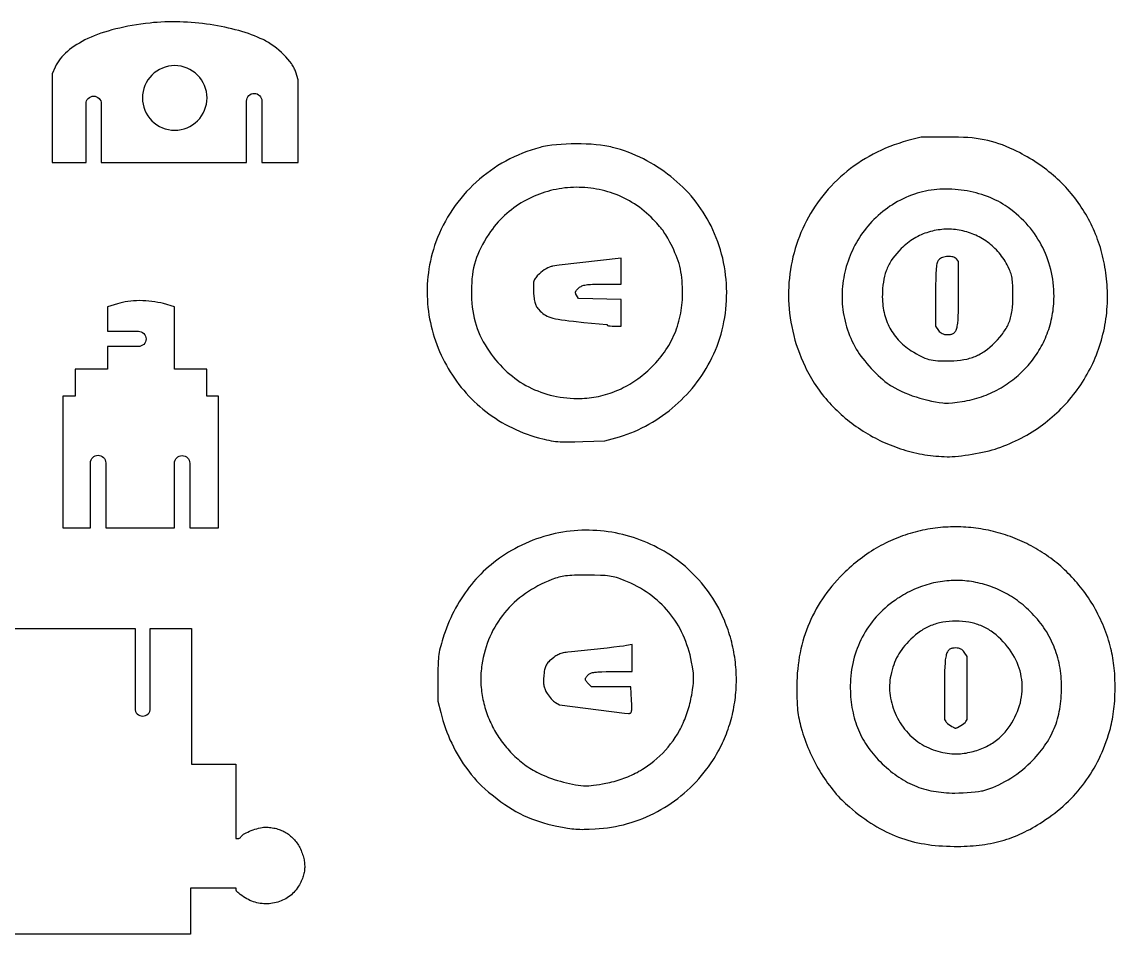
# Model space of a CAD drawing. Extents: x 15 to 568, y 413 to 1194.
# Drawn here: x 336.6 to 551.4, y 725.8 to 905 of the extents above; entities that cross this region are included whole.
import ezdxf

# ---------------------------------------------------------------- set-up
doc = ezdxf.new("R2010")
doc.units = 0
doc.header["$MEASUREMENT"] = 0
doc.layers.add('LAYER_1', color=18, linetype='CONTINUOUS')

msp = doc.modelspace()

# ---------------------------------------------------------------- linework, layer by layer
at = {"layer": 'LAYER_1'}
for points in [[(342.49, 877.37), (349.17, 877.37), (349.17, 888.93, -0.414214), (350.67, 890.43, -0.414214), (352.17, 888.93), (352.17, 877.37), (380.72, 877.37), (380.72, 889.47, -0.414214), (382.22, 890.97, -0.414214), (383.72, 889.47), (383.72, 877.37), (390.84, 877.37), (390.84, 893.61), (390.38, 895.15), (390.32, 895.35), (390.24, 895.54), (390.15, 895.75), (390.05, 895.95), (389.93, 896.17), (389.81, 896.38), (389.67, 896.6), (389.52, 896.82), (389.19, 897.26), (388.83, 897.7), (388.43, 898.15), (388, 898.59), (387.55, 899.03), (387.07, 899.45), (386.58, 899.86), (386.06, 900.25), (385.54, 900.61), (385.01, 900.95), (384.48, 901.26), (384.22, 901.41), (383.95, 901.54), (383.41, 901.79), (382.86, 902.03), (382.29, 902.27), (381.7, 902.49), (381.09, 902.71), (380.46, 902.92), (379.82, 903.12), (379.17, 903.31), (378.51, 903.49), (377.83, 903.66), (377.14, 903.82), (376.44, 903.98), (375.73, 904.12), (375.01, 904.25), (374.29, 904.37), (373.56, 904.49), (372.82, 904.59), (372.08, 904.68), (371.34, 904.76), (370.59, 904.83), (369.84, 904.89), (369.09, 904.94), (368.34, 904.98), (367.59, 905.01), (366.84, 905.02), (366.1, 905.03), (365.36, 905.02), (364.63, 905), (363.9, 904.97), (363.18, 904.92), (362.46, 904.87), (361.75, 904.8), (360.85, 904.69), (359.96, 904.58), (359.09, 904.45), (358.23, 904.31), (357.4, 904.16), (356.59, 903.99), (355.79, 903.82), (355.01, 903.63), (354.26, 903.43), (353.52, 903.23), (352.81, 903.01), (352.11, 902.78), (351.44, 902.53), (350.79, 902.28), (350.16, 902.02), (349.55, 901.75), (348.97, 901.47), (348.4, 901.18), (347.87, 900.87), (347.35, 900.56), (346.86, 900.24), (346.39, 899.91), (345.95, 899.57), (345.53, 899.23), (345.14, 898.87), (344.77, 898.5), (344.42, 898.13), (344.11, 897.75), (343.82, 897.35), (343.55, 896.96), (343.32, 896.55), (343.11, 896.13), (342.49, 894.82)], [(366.6, 896.43, 0.414214), (360.25, 890.08, 0.414214), (366.6, 883.73, 0.414214), (372.95, 890.08, 0.414214)], [(353.42, 836.75), (347.04, 836.75), (347.04, 831.5), (344.6, 831.5), (344.6, 805.6), (350.04, 805.6), (350.04, 818.37, -0.414214), (351.54, 819.87, -0.414214), (353.04, 818.37), (353.04, 805.6), (366.55, 805.6), (366.55, 818.29, -0.414214), (368.06, 819.8, -0.414214), (369.56, 818.29), (369.56, 805.6), (375.19, 805.6), (375.19, 831.5), (372.93, 831.5), (372.93, 836.75), (366.55, 836.75), (366.55, 849.04), (364.37, 849.65), (363.84, 849.79), (363.28, 849.91), (362.71, 850.01), (362.12, 850.09), (361.53, 850.15), (360.93, 850.2), (360.33, 850.23), (359.72, 850.24), (359.12, 850.23), (358.53, 850.2), (357.95, 850.15), (357.39, 850.09), (356.84, 850), (356.31, 849.9), (355.81, 849.78), (355.34, 849.64), (353.42, 849.02), (353.42, 844.22), (359.46, 844.22, -0.414214), (360.97, 842.72, -0.414214), (359.46, 841.22), (353.42, 841.22)]]:
    msp.add_lwpolyline(points, format="xyb", close=True, dxfattribs=at)
for points in [[(446.82, 822.54), (451.14, 822.68), (453.25, 823.26), (454, 823.48), (454.76, 823.72), (455.5, 823.98), (456.24, 824.26), (456.97, 824.56), (457.69, 824.88), (458.4, 825.22), (459.1, 825.58), (459.79, 825.96), (460.48, 826.35), (461.15, 826.77), (461.81, 827.2), (462.46, 827.65), (463.1, 828.11), (463.73, 828.59), (464.34, 829.09), (464.95, 829.61), (465.53, 830.14), (466.11, 830.68), (466.67, 831.25), (467.22, 831.82), (467.75, 832.41), (468.27, 833.01), (468.77, 833.63), (469.26, 834.26), (469.72, 834.91), (470.18, 835.56), (470.61, 836.23), (471.03, 836.91), (471.43, 837.61), (471.81, 838.31), (472.17, 839.02), (472.53, 839.78), (472.86, 840.54), (473.17, 841.31), (473.45, 842.1), (473.72, 842.89), (473.96, 843.68), (474.17, 844.49), (474.36, 845.29), (474.53, 846.11), (474.68, 846.93), (474.8, 847.75), (474.9, 848.58), (474.97, 849.41), (475.02, 850.24), (475.05, 851.08), (475.06, 851.92), (475.04, 852.75), (475, 853.59), (474.94, 854.42), (474.85, 855.26), (474.74, 856.09), (474.6, 856.92), (474.45, 857.74), (474.27, 858.57), (474.06, 859.38), (473.84, 860.2), (473.58, 861), (473.31, 861.8), (473.01, 862.6), (472.69, 863.38), (472.35, 864.16), (471.99, 864.93), (471.63, 865.63), (471.25, 866.32), (470.85, 866.99), (470.43, 867.66), (470, 868.31), (469.54, 868.95), (469.07, 869.58), (468.58, 870.2), (468.07, 870.81), (467.55, 871.4), (467.01, 871.97), (466.45, 872.54), (465.88, 873.09), (465.29, 873.62), (464.69, 874.14), (464.08, 874.65), (463.45, 875.13), (462.8, 875.61), (462.15, 876.06), (461.48, 876.5), (460.8, 876.93), (460.11, 877.33), (459.4, 877.72), (458.69, 878.09), (457.97, 878.44), (457.23, 878.78), (456.49, 879.09), (455.73, 879.39), (454.97, 879.66), (454.2, 879.92), (453.42, 880.15), (452.64, 880.37), (452.29, 880.45), (451.92, 880.53), (451.53, 880.6), (451.13, 880.67), (450.28, 880.79), (449.38, 880.89), (448.44, 880.97), (447.48, 881.02), (446.49, 881.05), (445.49, 881.06), (444.49, 881.05), (443.51, 881.02), (442.54, 880.96), (441.61, 880.88), (440.71, 880.78), (439.87, 880.66), (439.47, 880.59), (439.09, 880.52), (438.72, 880.44), (438.38, 880.35), (437.5, 880.1), (436.63, 879.83), (435.77, 879.53), (434.93, 879.21), (434.09, 878.86), (433.27, 878.49), (432.46, 878.1), (431.67, 877.68), (430.89, 877.24), (430.12, 876.77), (429.37, 876.29), (428.63, 875.78), (427.91, 875.25), (427.21, 874.7), (426.52, 874.13), (425.86, 873.55), (425.2, 872.94), (424.57, 872.31), (423.96, 871.67), (423.36, 871), (422.79, 870.32), (422.24, 869.62), (421.7, 868.91), (421.19, 868.18), (420.7, 867.43), (420.23, 866.67), (419.79, 865.89), (419.37, 865.1), (418.97, 864.3), (418.6, 863.48), (418.25, 862.65), (417.93, 861.81), (417.66, 861.05), (417.42, 860.3), (417.21, 859.54), (417.01, 858.78), (416.83, 858.02), (416.68, 857.26), (416.55, 856.5), (416.44, 855.74), (416.35, 854.98), (416.28, 854.21), (416.23, 853.45), (416.2, 852.69), (416.2, 851.93), (416.21, 851.17), (416.24, 850.41), (416.29, 849.66), (416.36, 848.91), (416.45, 848.16), (416.56, 847.41), (416.69, 846.67), (416.84, 845.94), (417, 845.2), (417.18, 844.48), (417.39, 843.75), (417.6, 843.04), (417.84, 842.33), (418.1, 841.62), (418.37, 840.92), (418.66, 840.23), (418.96, 839.55), (419.29, 838.87), (419.63, 838.21), (419.98, 837.55), (420.35, 836.9), (420.74, 836.26), (421.15, 835.62), (421.56, 835), (422, 834.39), (422.45, 833.79), (422.91, 833.2), (423.39, 832.62), (423.89, 832.06), (424.4, 831.5), (424.92, 830.96), (425.46, 830.43), (426.01, 829.92), (426.58, 829.41), (427.16, 828.93), (427.75, 828.45), (428.35, 827.99), (428.97, 827.55), (429.6, 827.12), (430.25, 826.71), (430.9, 826.31), (431.57, 825.93), (432.25, 825.56), (432.94, 825.22), (433.65, 824.89), (434.36, 824.57), (435.09, 824.28), (435.83, 824.01), (436.57, 823.75), (437.33, 823.51), (438.1, 823.3), (439.19, 823.02), (439.68, 822.9), (440.13, 822.8), (440.57, 822.72), (441, 822.65), (441.43, 822.59), (441.87, 822.54), (442.33, 822.51), (442.81, 822.49), (443.33, 822.48), (443.9, 822.47), (445.21, 822.49)], [(518.36, 819.58), (518.85, 819.58), (519.38, 819.6), (519.96, 819.64), (520.58, 819.69), (521.23, 819.77), (521.9, 819.85), (522.58, 819.95), (523.27, 820.06), (523.97, 820.18), (524.65, 820.31), (525.33, 820.45), (525.99, 820.6), (526.63, 820.76), (527.23, 820.91), (527.79, 821.08), (528.3, 821.24), (528.91, 821.46), (529.5, 821.68), (530.09, 821.91), (530.68, 822.16), (531.25, 822.41), (531.82, 822.67), (532.39, 822.95), (532.94, 823.23), (533.49, 823.53), (534.04, 823.83), (534.57, 824.15), (535.1, 824.47), (535.62, 824.81), (536.13, 825.15), (536.63, 825.5), (537.13, 825.86), (537.62, 826.23), (538.1, 826.61), (538.57, 826.99), (539.04, 827.39), (539.5, 827.79), (539.94, 828.2), (540.38, 828.62), (540.81, 829.05), (541.24, 829.48), (541.65, 829.93), (542.06, 830.38), (542.45, 830.83), (542.84, 831.3), (543.22, 831.77), (543.58, 832.25), (543.94, 832.73), (544.29, 833.23), (544.63, 833.72), (544.96, 834.23), (545.28, 834.74), (545.59, 835.26), (545.89, 835.78), (546.18, 836.31), (546.47, 836.84), (546.74, 837.38), (546.99, 837.92), (547.24, 838.48), (547.48, 839.03), (547.71, 839.59), (547.93, 840.16), (548.13, 840.73), (548.33, 841.3), (548.51, 841.88), (548.69, 842.46), (548.85, 843.05), (549, 843.64), (549.14, 844.24), (549.27, 844.83), (549.38, 845.44), (549.49, 846.04), (549.58, 846.65), (549.66, 847.26), (549.73, 847.88), (549.78, 848.5), (549.83, 849.12), (549.86, 849.74), (549.88, 850.37), (549.88, 851), (549.88, 851.59), (549.86, 852.19), (549.84, 852.78), (549.8, 853.36), (549.76, 853.95), (549.71, 854.53), (549.64, 855.1), (549.57, 855.68), (549.49, 856.25), (549.39, 856.81), (549.29, 857.38), (549.18, 857.93), (549.06, 858.49), (548.93, 859.04), (548.79, 859.59), (548.64, 860.13), (548.48, 860.67), (548.31, 861.2), (548.14, 861.73), (547.95, 862.25), (547.76, 862.77), (547.55, 863.29), (547.34, 863.8), (547.12, 864.31), (546.89, 864.81), (546.65, 865.3), (546.4, 865.8), (546.15, 866.28), (545.88, 866.76), (545.61, 867.24), (545.33, 867.71), (545.04, 868.18), (544.74, 868.64), (544.43, 869.09), (544.11, 869.54), (543.79, 869.99), (543.45, 870.43), (543.11, 870.86), (542.76, 871.29), (542.41, 871.71), (542.04, 872.12), (541.67, 872.53), (541.29, 872.93), (540.9, 873.33), (540.5, 873.72), (540.09, 874.11), (539.68, 874.48), (539.26, 874.86), (538.83, 875.22), (538.39, 875.58), (537.95, 875.93), (537.5, 876.27), (537.04, 876.61), (536.57, 876.94), (536.09, 877.27), (535.61, 877.59), (535.12, 877.9), (534.63, 878.2), (534.12, 878.49), (533.61, 878.78), (533.09, 879.06), (532.57, 879.34), (532.03, 879.6), (531.49, 879.86), (530.72, 880.22), (529.97, 880.54), (529.24, 880.83), (528.52, 881.09), (527.81, 881.32), (527.09, 881.53), (526.37, 881.71), (525.64, 881.87), (524.89, 882), (524.11, 882.12), (523.3, 882.21), (522.45, 882.28), (521.56, 882.33), (520.62, 882.37), (519.61, 882.39), (518.55, 882.4), (513.29, 882.4), (510.67, 881.69), (509.76, 881.43), (508.87, 881.15), (508, 880.85), (507.14, 880.53), (506.29, 880.18), (505.47, 879.82), (504.65, 879.43), (503.86, 879.02), (503.08, 878.6), (502.31, 878.16), (501.56, 877.69), (500.83, 877.21), (500.12, 876.71), (499.42, 876.2), (498.74, 875.66), (498.08, 875.12), (497.43, 874.55), (496.81, 873.97), (496.2, 873.37), (495.61, 872.76), (495.03, 872.13), (494.48, 871.49), (493.94, 870.84), (493.43, 870.17), (492.93, 869.49), (492.45, 868.8), (491.99, 868.09), (491.56, 867.38), (491.14, 866.65), (490.74, 865.91), (490.36, 865.16), (490, 864.4), (489.66, 863.63), (489.35, 862.86), (489.05, 862.07), (488.78, 861.28), (488.53, 860.47), (488.29, 859.66), (488.08, 858.85), (487.9, 858.02), (487.73, 857.19), (487.59, 856.35), (487.47, 855.51), (487.37, 854.67), (487.29, 853.81), (487.24, 852.96), (487.21, 852.1), (487.21, 851.23), (487.22, 850.37), (487.27, 849.5), (487.33, 848.63), (487.42, 847.76), (487.53, 846.88), (487.67, 846.01), (487.84, 845.13), (488.03, 844.25), (488.24, 843.38), (488.48, 842.5), (488.74, 841.63), (489.03, 840.76), (489.35, 839.89), (489.69, 839.02), (490.06, 838.15), (490.45, 837.29), (490.69, 836.81), (490.93, 836.33), (491.18, 835.85), (491.45, 835.39), (491.72, 834.92), (492, 834.46), (492.28, 834.01), (492.58, 833.56), (492.88, 833.12), (493.2, 832.68), (493.52, 832.25), (493.85, 831.82), (494.18, 831.4), (494.53, 830.99), (494.88, 830.58), (495.24, 830.18), (495.6, 829.78), (495.97, 829.39), (496.35, 829.01), (496.74, 828.63), (497.13, 828.26), (497.53, 827.89), (497.94, 827.53), (498.35, 827.18), (498.77, 826.84), (499.19, 826.5), (499.62, 826.17), (500.06, 825.84), (500.5, 825.53), (500.95, 825.22), (501.4, 824.91), (501.85, 824.62), (502.32, 824.33), (502.78, 824.05), (503.25, 823.78), (503.73, 823.51), (504.21, 823.26), (504.69, 823.01), (505.18, 822.77), (505.68, 822.53), (506.17, 822.31), (506.67, 822.09), (507.18, 821.88), (507.69, 821.68), (508.2, 821.49), (508.71, 821.31), (509.23, 821.13), (509.75, 820.97), (510.27, 820.81), (510.8, 820.66), (511.32, 820.52), (511.86, 820.39), (512.39, 820.27), (512.92, 820.16), (513.46, 820.06), (514, 819.97), (514.54, 819.88), (515.08, 819.81), (515.63, 819.75), (516.17, 819.69), (516.72, 819.65), (517.26, 819.61), (517.81, 819.59)], [(445.7, 831.02), (446.17, 831.02), (446.64, 831.03), (447.11, 831.06), (447.57, 831.09), (448.04, 831.14), (448.5, 831.19), (448.97, 831.26), (449.43, 831.34), (449.88, 831.43), (450.34, 831.54), (450.79, 831.65), (451.25, 831.77), (451.69, 831.91), (452.14, 832.05), (452.58, 832.21), (453.02, 832.38), (453.46, 832.56), (453.89, 832.74), (454.32, 832.94), (454.75, 833.15), (455.17, 833.37), (455.59, 833.6), (456.01, 833.85), (456.42, 834.1), (456.83, 834.36), (457.23, 834.63), (457.63, 834.91), (458.03, 835.21), (458.42, 835.51), (458.8, 835.82), (459.18, 836.14), (459.56, 836.48), (459.97, 836.86), (460.37, 837.25), (460.76, 837.64), (461.14, 838.04), (461.5, 838.45), (461.85, 838.86), (462.19, 839.28), (462.51, 839.71), (462.82, 840.13), (463.12, 840.57), (463.4, 841.01), (463.68, 841.46), (463.93, 841.91), (464.18, 842.37), (464.41, 842.83), (464.63, 843.3), (464.84, 843.77), (465.04, 844.25), (465.22, 844.73), (465.39, 845.22), (465.54, 845.72), (465.68, 846.22), (465.81, 846.73), (465.93, 847.24), (466.03, 847.76), (466.12, 848.28), (466.2, 848.8), (466.26, 849.34), (466.31, 849.87), (466.35, 850.42), (466.37, 850.96), (466.38, 851.52), (466.38, 852.22), (466.37, 852.9), (466.34, 853.54), (466.3, 854.16), (466.24, 854.76), (466.16, 855.34), (466.07, 855.9), (465.96, 856.45), (465.84, 856.99), (465.69, 857.52), (465.52, 858.05), (465.34, 858.59), (465.13, 859.12), (464.9, 859.67), (464.65, 860.22), (464.38, 860.79), (463.9, 861.73), (463.5, 862.5), (463.31, 862.84), (463.12, 863.15), (462.93, 863.44), (462.74, 863.73), (462.55, 864), (462.34, 864.27), (462.12, 864.55), (461.87, 864.83), (461.31, 865.46), (460.63, 866.19), (460.2, 866.62), (459.76, 867.05), (459.31, 867.45), (458.85, 867.84), (458.39, 868.22), (457.91, 868.58), (457.43, 868.92), (456.94, 869.24), (456.44, 869.56), (455.94, 869.85), (455.42, 870.13), (454.91, 870.39), (454.38, 870.64), (453.85, 870.88), (453.32, 871.09), (452.78, 871.29), (452.24, 871.48), (451.69, 871.65), (451.14, 871.81), (450.59, 871.95), (450.03, 872.07), (449.47, 872.18), (448.91, 872.27), (448.34, 872.35), (447.78, 872.42), (447.21, 872.46), (446.64, 872.5), (446.07, 872.51), (445.5, 872.52), (444.94, 872.5), (444.37, 872.48), (443.8, 872.43), (443.24, 872.38), (442.67, 872.3), (442.11, 872.22), (441.55, 872.11), (440.99, 872), (440.44, 871.86), (439.89, 871.72), (439.34, 871.56), (438.8, 871.38), (438.26, 871.19), (437.73, 870.98), (437.2, 870.76), (436.68, 870.53), (436.16, 870.28), (435.66, 870.01), (435.15, 869.73), (434.66, 869.44), (434.17, 869.13), (433.69, 868.81), (433.21, 868.47), (432.75, 868.12), (432.29, 867.76), (431.85, 867.38), (431.41, 866.99), (430.98, 866.58), (430.57, 866.15), (430.16, 865.72), (429.77, 865.27), (429.38, 864.8), (429.01, 864.32), (428.65, 863.83), (428.3, 863.32), (427.85, 862.63), (427.44, 861.95), (427.06, 861.29), (426.72, 860.63), (426.41, 859.99), (426.14, 859.34), (425.89, 858.69), (425.68, 858.04), (425.49, 857.38), (425.33, 856.7), (425.2, 856.01), (425.09, 855.3), (425.01, 854.56), (424.95, 853.8), (424.92, 853), (424.9, 852.17), (424.91, 851.33), (424.93, 850.52), (424.99, 849.74), (425.06, 848.97), (425.16, 848.23), (425.28, 847.5), (425.43, 846.79), (425.61, 846.1), (425.81, 845.42), (426.04, 844.75), (426.29, 844.09), (426.57, 843.44), (426.88, 842.8), (427.22, 842.16), (427.59, 841.53), (427.98, 840.9), (428.38, 840.31), (428.79, 839.73), (429.2, 839.18), (429.63, 838.64), (430.07, 838.12), (430.52, 837.62), (430.99, 837.13), (431.46, 836.66), (431.94, 836.22), (432.43, 835.79), (432.94, 835.37), (433.45, 834.98), (433.98, 834.6), (434.51, 834.25), (435.05, 833.91), (435.61, 833.59), (436.17, 833.28), (436.74, 833), (437.32, 832.74), (437.92, 832.49), (438.52, 832.26), (439.13, 832.05), (439.74, 831.86), (440.37, 831.69), (441.01, 831.54), (441.65, 831.41), (442.31, 831.3), (442.97, 831.2), (443.64, 831.13), (444.32, 831.07), (445, 831.03)], [(518.17, 830.1), (518.37, 830.1), (518.66, 830.11), (519.42, 830.18), (520.36, 830.29), (521.36, 830.44), (521.85, 830.52), (522.33, 830.61), (522.81, 830.71), (523.28, 830.82), (523.75, 830.95), (524.21, 831.08), (524.67, 831.22), (525.12, 831.37), (525.57, 831.53), (526.02, 831.7), (526.46, 831.88), (526.89, 832.06), (527.32, 832.26), (527.74, 832.47), (528.16, 832.68), (528.57, 832.9), (528.97, 833.13), (529.37, 833.37), (529.77, 833.62), (530.15, 833.87), (530.53, 834.13), (530.91, 834.4), (531.28, 834.68), (531.64, 834.97), (531.99, 835.26), (532.34, 835.56), (532.68, 835.87), (533.01, 836.18), (533.34, 836.5), (533.66, 836.83), (533.97, 837.16), (534.27, 837.51), (534.57, 837.85), (534.86, 838.21), (535.14, 838.56), (535.41, 838.93), (535.68, 839.3), (535.93, 839.68), (536.18, 840.06), (536.42, 840.45), (536.65, 840.84), (536.87, 841.24), (537.09, 841.64), (537.29, 842.05), (537.49, 842.46), (537.68, 842.88), (537.86, 843.31), (538.02, 843.73), (538.18, 844.16), (538.33, 844.6), (538.47, 845.04), (538.61, 845.48), (538.73, 845.93), (538.84, 846.38), (538.94, 846.84), (539.03, 847.29), (539.11, 847.76), (539.18, 848.22), (539.24, 848.69), (539.29, 849.16), (539.33, 849.63), (539.35, 850.11), (539.37, 850.59), (539.38, 851.07), (539.37, 851.75), (539.34, 852.43), (539.28, 853.11), (539.21, 853.78), (539.12, 854.44), (539.02, 855.1), (538.89, 855.75), (538.74, 856.39), (538.57, 857.02), (538.38, 857.65), (538.18, 858.27), (537.96, 858.88), (537.71, 859.48), (537.45, 860.07), (537.18, 860.66), (536.88, 861.23), (536.56, 861.8), (536.23, 862.35), (535.88, 862.9), (535.52, 863.43), (535.13, 863.96), (534.73, 864.47), (534.31, 864.97), (533.88, 865.46), (533.42, 865.94), (532.95, 866.4), (532.47, 866.86), (531.97, 867.3), (531.45, 867.72), (530.92, 868.14), (530.37, 868.54), (529.81, 868.92), (529.34, 869.22), (528.87, 869.5), (528.38, 869.76), (527.87, 870.02), (527.36, 870.26), (526.83, 870.49), (526.29, 870.7), (525.74, 870.9), (525.19, 871.08), (524.62, 871.25), (524.05, 871.41), (523.47, 871.55), (522.89, 871.68), (522.3, 871.79), (521.71, 871.89), (521.12, 871.97), (520.52, 872.04), (519.93, 872.09), (519.33, 872.13), (518.73, 872.15), (518.14, 872.16), (517.55, 872.15), (516.96, 872.13), (516.38, 872.09), (515.8, 872.03), (515.23, 871.96), (514.66, 871.87), (514.11, 871.77), (513.56, 871.65), (513.02, 871.51), (512.49, 871.36), (511.97, 871.19), (511.39, 870.98), (510.82, 870.75), (510.26, 870.51), (509.71, 870.26), (509.18, 869.99), (508.65, 869.7), (508.13, 869.41), (507.63, 869.1), (507.13, 868.78), (506.65, 868.44), (506.18, 868.09), (505.72, 867.73), (505.27, 867.36), (504.83, 866.98), (504.4, 866.59), (503.99, 866.18), (503.59, 865.77), (503.2, 865.35), (502.82, 864.91), (502.46, 864.47), (502.11, 864.02), (501.77, 863.56), (501.44, 863.09), (501.13, 862.62), (500.83, 862.13), (500.54, 861.64), (500.26, 861.14), (500, 860.64), (499.76, 860.13), (499.52, 859.61), (499.3, 859.09), (499.1, 858.56), (498.9, 858.02), (498.72, 857.48), (498.56, 856.94), (498.41, 856.39), (498.28, 855.84), (498.16, 855.29), (498.05, 854.73), (497.96, 854.17), (497.88, 853.61), (497.82, 853.04), (497.78, 852.48), (497.74, 851.91), (497.73, 851.34), (497.73, 850.77), (497.75, 850.2), (497.78, 849.63), (497.83, 849.05), (497.89, 848.48), (497.97, 847.91), (498.07, 847.34), (498.18, 846.78), (498.31, 846.21), (498.45, 845.64), (498.62, 845.08), (498.8, 844.52), (498.99, 843.97), (499.21, 843.41), (499.44, 842.86), (499.68, 842.32), (499.95, 841.78), (500.23, 841.24), (500.53, 840.71), (500.8, 840.28), (501.1, 839.82), (501.44, 839.36), (501.8, 838.88), (502.19, 838.39), (502.59, 837.91), (503.02, 837.42), (503.46, 836.94), (503.91, 836.46), (504.36, 836), (504.82, 835.56), (505.27, 835.14), (505.72, 834.74), (506.16, 834.37), (506.59, 834.04), (507, 833.74), (507.26, 833.57), (507.52, 833.41), (508.09, 833.08), (508.7, 832.75), (509.36, 832.44), (510.05, 832.14), (510.77, 831.85), (511.5, 831.57), (512.26, 831.32), (513.03, 831.08), (513.8, 830.86), (514.56, 830.66), (515.32, 830.49), (516.07, 830.35), (516.8, 830.23), (517.5, 830.15), (517.84, 830.12)], [(518.92, 838.41), (519.66, 838.44), (520.35, 838.49), (521.01, 838.56), (521.63, 838.65), (522.23, 838.76), (522.51, 838.83), (522.79, 838.91), (523.07, 838.99), (523.34, 839.07), (523.6, 839.17), (523.86, 839.27), (524.12, 839.38), (524.37, 839.5), (524.62, 839.62), (524.86, 839.76), (525.11, 839.9), (525.35, 840.05), (525.59, 840.2), (525.83, 840.37), (526.3, 840.73), (526.78, 841.13), (527.26, 841.57), (527.75, 842.04), (528.25, 842.56), (528.71, 843.06), (529.11, 843.55), (529.3, 843.79), (529.48, 844.03), (529.65, 844.28), (529.81, 844.52), (529.96, 844.76), (530.1, 845.01), (530.23, 845.26), (530.35, 845.51), (530.46, 845.77), (530.57, 846.03), (530.67, 846.29), (530.76, 846.56), (530.84, 846.84), (530.91, 847.12), (530.98, 847.41), (531.04, 847.71), (531.09, 848.02), (531.14, 848.33), (531.21, 848.99), (531.26, 849.7), (531.29, 850.45), (531.3, 851.25), (531.29, 852.35), (531.27, 853.27), (531.24, 853.66), (531.22, 854.03), (531.18, 854.36), (531.13, 854.67), (531.08, 854.96), (531.02, 855.24), (530.94, 855.51), (530.85, 855.78), (530.76, 856.04), (530.64, 856.31), (530.38, 856.88), (530.18, 857.26), (529.98, 857.62), (529.77, 857.98), (529.55, 858.33), (529.32, 858.67), (529.09, 858.99), (528.84, 859.31), (528.59, 859.62), (528.33, 859.92), (528.06, 860.21), (527.78, 860.5), (527.5, 860.77), (527.21, 861.03), (526.91, 861.28), (526.61, 861.52), (526.3, 861.75), (525.99, 861.98), (525.67, 862.19), (525.34, 862.39), (525.01, 862.58), (524.67, 862.77), (524.34, 862.94), (523.99, 863.1), (523.64, 863.25), (523.29, 863.39), (522.94, 863.52), (522.58, 863.65), (522.22, 863.76), (521.85, 863.86), (521.48, 863.95), (521.11, 864.03), (520.74, 864.09), (520.37, 864.15), (520, 864.2), (519.62, 864.24), (519.24, 864.26), (518.87, 864.28), (518.49, 864.28), (518.11, 864.28), (517.73, 864.26), (517.36, 864.23), (516.98, 864.19), (516.6, 864.14), (516.23, 864.08), (515.85, 864.01), (515.48, 863.92), (515.11, 863.83), (514.74, 863.72), (514.38, 863.6), (514.01, 863.48), (513.65, 863.34), (513.29, 863.18), (512.94, 863.02), (512.59, 862.85), (512.24, 862.66), (511.9, 862.46), (511.56, 862.26), (511.23, 862.03), (510.9, 861.8), (510.58, 861.56), (510.26, 861.3), (509.94, 861.03), (509.64, 860.75), (509.34, 860.46), (508.88, 859.99), (508.46, 859.52), (508.07, 859.06), (507.72, 858.59), (507.4, 858.11), (507.11, 857.63), (506.97, 857.39), (506.85, 857.14), (506.73, 856.89), (506.61, 856.64), (506.51, 856.39), (506.41, 856.13), (506.23, 855.6), (506.08, 855.05), (505.95, 854.48), (505.84, 853.88), (505.76, 853.26), (505.7, 852.61), (505.66, 851.93), (505.65, 851.46), (505.64, 850.99), (505.65, 850.54), (505.68, 850.08), (505.71, 849.64), (505.76, 849.2), (505.82, 848.77), (505.9, 848.35), (505.98, 847.93), (506.08, 847.52), (506.19, 847.12), (506.31, 846.72), (506.45, 846.33), (506.6, 845.95), (506.76, 845.58), (506.93, 845.22), (507.11, 844.86), (507.31, 844.51), (507.52, 844.16), (507.74, 843.83), (507.97, 843.5), (508.22, 843.18), (508.48, 842.87), (508.75, 842.56), (509.03, 842.27), (509.32, 841.98), (509.63, 841.7), (509.95, 841.42), (510.28, 841.16), (510.62, 840.9), (510.97, 840.65), (511.34, 840.41), (511.86, 840.09), (512.34, 839.8), (512.79, 839.54), (513.21, 839.31), (513.62, 839.12), (514.02, 838.95), (514.42, 838.81), (514.81, 838.69), (515.22, 838.6), (515.65, 838.52), (516.09, 838.47), (516.57, 838.43), (517.09, 838.41), (517.65, 838.4), (518.26, 838.4)], [(453.08, 845.23), (454.33, 845.23), (454.33, 850.46), (445.96, 850.67), (445.55, 851.35), (445.44, 851.54), (445.4, 851.63), (445.38, 851.72), (445.36, 851.8), (445.36, 851.88), (445.37, 851.96), (445.39, 852.04), (445.42, 852.12), (445.46, 852.2), (445.52, 852.28), (445.59, 852.37), (445.78, 852.55), (446.02, 852.76), (446.16, 852.87), (446.3, 852.96), (446.45, 853.05), (446.61, 853.13), (446.79, 853.2), (446.98, 853.26), (447.19, 853.31), (447.43, 853.35), (447.69, 853.39), (447.99, 853.41), (448.32, 853.44), (448.69, 853.46), (449.55, 853.48), (450.62, 853.48), (454.33, 853.48), (454.33, 858.59), (442.13, 857.21), (440.84, 857.01), (440.7, 856.98), (440.54, 856.94), (440.38, 856.89), (440.22, 856.83), (439.89, 856.68), (439.56, 856.51), (439.22, 856.29), (438.89, 856.06), (438.57, 855.8), (438.27, 855.51), (437.85, 855.09), (437.68, 854.91), (437.54, 854.73), (437.42, 854.57), (437.32, 854.41), (437.24, 854.24), (437.17, 854.07), (437.13, 853.88), (437.1, 853.67), (437.08, 853.44), (437.07, 853.19), (437.09, 852.57), (437.13, 851.78), (437.19, 851.06), (437.22, 850.75), (437.25, 850.46), (437.29, 850.21), (437.34, 849.97), (437.4, 849.76), (437.46, 849.56), (437.54, 849.38), (437.62, 849.2), (437.72, 849.04), (437.83, 848.87), (437.95, 848.71), (438.1, 848.54), (438.43, 848.19), (438.68, 847.95), (438.93, 847.74), (439.19, 847.54), (439.48, 847.37), (439.78, 847.21), (440.12, 847.06), (440.5, 846.93), (440.93, 846.8), (441.42, 846.69), (441.97, 846.58), (442.59, 846.48), (443.29, 846.38), (444.07, 846.28), (444.95, 846.18), (447.01, 845.97), (451.51, 845.54), (451.67, 845.38), (451.73, 845.35), (451.83, 845.32), (451.97, 845.3), (452.15, 845.27), (452.58, 845.24)], [(518.32, 843.56), (518.69, 843.57), (518.86, 843.58), (519.02, 843.6), (519.17, 843.63), (519.32, 843.67), (519.45, 843.72), (519.57, 843.78), (519.68, 843.86), (519.79, 843.95), (519.89, 844.05), (519.98, 844.17), (520.06, 844.3), (520.13, 844.45), (520.2, 844.62), (520.26, 844.81), (520.32, 845.03), (520.37, 845.26), (520.42, 845.52), (520.46, 845.8), (520.52, 846.44), (520.57, 847.19), (520.6, 848.05), (520.62, 849.04), (520.63, 851.43), (520.63, 857.91), (520.2, 858.43), (520.14, 858.49), (520.07, 858.56), (519.99, 858.61), (519.9, 858.67), (519.71, 858.76), (519.5, 858.83), (519.27, 858.88), (519.02, 858.92), (518.77, 858.93), (518.51, 858.93), (518.25, 858.91), (517.99, 858.87), (517.74, 858.81), (517.49, 858.73), (517.27, 858.64), (517.06, 858.53), (516.88, 858.4), (516.8, 858.33), (516.73, 858.26), (516.64, 858.14), (516.55, 858.01), (516.48, 857.86), (516.41, 857.68), (516.35, 857.46), (516.3, 857.21), (516.26, 856.91), (516.22, 856.57), (516.19, 856.17), (516.17, 855.71), (516.13, 854.59), (516.11, 853.17), (516.11, 851.4), (516.11, 845.23), (516.69, 844.39), (516.84, 844.21), (517.01, 844.04), (517.2, 843.9), (517.4, 843.78), (517.62, 843.69), (517.84, 843.62), (518.08, 843.57)], [(519.78, 743), (520.43, 743), (521.06, 743.01), (521.69, 743.03), (522.3, 743.05), (522.91, 743.09), (523.51, 743.13), (524.1, 743.18), (524.68, 743.24), (525.25, 743.32), (525.81, 743.4), (526.37, 743.49), (526.92, 743.59), (527.46, 743.7), (528, 743.82), (528.53, 743.95), (529.06, 744.09), (529.58, 744.24), (530.1, 744.4), (530.61, 744.58), (531.12, 744.76), (531.63, 744.95), (532.13, 745.16), (532.63, 745.38), (533.13, 745.6), (533.63, 745.84), (534.12, 746.09), (534.62, 746.35), (535.12, 746.63), (535.61, 746.91), (536.11, 747.21), (536.6, 747.52), (537.1, 747.84), (537.73, 748.26), (538.34, 748.69), (538.94, 749.12), (539.52, 749.56), (540.09, 750.01), (540.64, 750.47), (541.18, 750.93), (541.7, 751.4), (542.21, 751.88), (542.7, 752.37), (543.18, 752.87), (543.65, 753.37), (544.1, 753.89), (544.54, 754.42), (544.97, 754.95), (545.38, 755.49), (545.78, 756.05), (546.16, 756.61), (546.54, 757.19), (546.9, 757.78), (547.25, 758.37), (547.59, 758.98), (547.91, 759.6), (548.23, 760.23), (548.53, 760.88), (548.82, 761.54), (549.1, 762.2), (549.36, 762.89), (549.62, 763.58), (549.87, 764.29), (550.11, 765.01), (550.33, 765.75), (550.45, 766.17), (550.56, 766.61), (550.67, 767.06), (550.77, 767.52), (550.86, 768), (550.94, 768.48), (551.02, 768.98), (551.09, 769.48), (551.15, 770), (551.21, 770.51), (551.26, 771.04), (551.3, 771.57), (551.36, 772.64), (551.39, 773.73), (551.39, 774.81), (551.36, 775.89), (551.33, 776.43), (551.3, 776.96), (551.26, 777.48), (551.21, 778.01), (551.16, 778.52), (551.09, 779.03), (551.02, 779.53), (550.95, 780.01), (550.86, 780.49), (550.77, 780.96), (550.67, 781.42), (550.56, 781.86), (550.41, 782.41), (550.26, 782.96), (550.09, 783.51), (549.92, 784.05), (549.74, 784.58), (549.55, 785.11), (549.36, 785.63), (549.15, 786.14), (548.94, 786.65), (548.72, 787.15), (548.5, 787.65), (548.26, 788.14), (548.02, 788.63), (547.77, 789.11), (547.52, 789.58), (547.25, 790.05), (546.99, 790.51), (546.71, 790.96), (546.43, 791.41), (546.14, 791.85), (545.84, 792.28), (545.54, 792.71), (545.23, 793.14), (544.92, 793.55), (544.6, 793.96), (544.27, 794.36), (543.94, 794.76), (543.6, 795.15), (543.25, 795.54), (542.91, 795.91), (542.55, 796.28), (542.19, 796.65), (541.82, 797), (541.45, 797.35), (541.08, 797.7), (540.7, 798.04), (540.31, 798.37), (539.92, 798.69), (539.53, 799.01), (539.13, 799.32), (538.72, 799.62), (538.31, 799.92), (537.9, 800.21), (537.49, 800.49), (537.06, 800.76), (536.64, 801.03), (536.21, 801.29), (535.78, 801.55), (535.34, 801.79), (534.9, 802.03), (534.46, 802.27), (534.01, 802.49), (533.56, 802.71), (533.11, 802.92), (532.65, 803.13), (532.2, 803.32), (531.73, 803.51), (531.27, 803.69), (530.8, 803.87), (530.33, 804.04), (529.86, 804.2), (529.39, 804.35), (528.91, 804.49), (528.43, 804.63), (527.95, 804.76), (527.47, 804.88), (526.98, 805), (526.5, 805.11), (526.01, 805.2), (525.52, 805.3), (525.03, 805.38), (524.53, 805.46), (524.04, 805.53), (523.55, 805.59), (523.05, 805.64), (522.55, 805.68), (522.06, 805.72), (521.56, 805.75), (521.06, 805.77), (520.56, 805.79), (520.06, 805.79), (519.56, 805.79), (519.06, 805.78), (518.56, 805.76), (518.06, 805.73), (517.56, 805.7), (517.05, 805.65), (516.55, 805.6), (516.05, 805.54), (515.55, 805.48), (515.06, 805.4), (514.56, 805.31), (514.06, 805.22), (513.56, 805.12), (513.07, 805.01), (512.57, 804.89), (512.08, 804.77), (511.59, 804.63), (511.1, 804.49), (510.61, 804.34), (510.12, 804.18), (509.63, 804.01), (509.15, 803.83), (508.67, 803.65), (508.19, 803.45), (507.71, 803.25), (507.23, 803.04), (506.76, 802.82), (506.28, 802.59), (505.82, 802.35), (505.35, 802.1), (504.88, 801.84), (504.42, 801.58), (503.96, 801.31), (503.51, 801.02), (503.06, 800.73), (502.61, 800.43), (502.16, 800.12), (501.72, 799.8), (501.28, 799.47), (500.84, 799.14), (500.41, 798.79), (499.98, 798.44), (499.56, 798.07), (499.14, 797.7), (498.72, 797.31), (498.31, 796.92), (497.9, 796.52), (497.33, 795.94), (496.78, 795.34), (496.25, 794.74), (495.74, 794.14), (495.24, 793.52), (494.76, 792.9), (494.3, 792.26), (493.86, 791.62), (493.44, 790.98), (493.04, 790.32), (492.65, 789.66), (492.29, 788.98), (491.94, 788.3), (491.61, 787.61), (491.3, 786.92), (491.01, 786.21), (490.74, 785.5), (490.48, 784.77), (490.24, 784.04), (490.03, 783.3), (489.83, 782.55), (489.64, 781.8), (489.48, 781.03), (489.33, 780.26), (489.21, 779.47), (489.1, 778.68), (489.01, 777.88), (488.93, 777.07), (488.88, 776.25), (488.84, 775.42), (488.83, 774.59), (488.83, 773.74), (488.85, 772.4), (488.89, 771.24), (488.92, 770.72), (488.96, 770.22), (489, 769.75), (489.06, 769.3), (489.12, 768.86), (489.19, 768.43), (489.27, 768), (489.37, 767.56), (489.47, 767.12), (489.59, 766.66), (489.87, 765.67), (490.03, 765.13), (490.21, 764.59), (490.39, 764.04), (490.59, 763.51), (490.8, 762.97), (491.01, 762.43), (491.24, 761.9), (491.47, 761.37), (491.71, 760.85), (491.97, 760.32), (492.23, 759.81), (492.5, 759.29), (492.77, 758.79), (493.06, 758.29), (493.35, 757.79), (493.65, 757.3), (493.95, 756.82), (494.26, 756.35), (494.58, 755.88), (494.9, 755.43), (495.23, 754.98), (495.57, 754.54), (495.91, 754.11), (496.25, 753.69), (496.6, 753.28), (496.96, 752.88), (497.32, 752.5), (497.68, 752.12), (498.05, 751.76), (498.41, 751.41), (498.79, 751.07), (499.16, 750.75), (499.78, 750.24), (500.39, 749.75), (500.99, 749.28), (501.6, 748.83), (502.2, 748.39), (502.8, 747.98), (503.39, 747.59), (503.99, 747.21), (504.58, 746.85), (505.18, 746.51), (505.78, 746.19), (506.38, 745.88), (506.98, 745.59), (507.58, 745.32), (508.19, 745.06), (508.81, 744.82), (509.42, 744.6), (510.05, 744.39), (510.68, 744.2), (511.32, 744.02), (511.96, 743.86), (512.62, 743.72), (513.28, 743.58), (513.95, 743.47), (514.64, 743.36), (515.33, 743.27), (516.04, 743.19), (516.76, 743.13), (517.49, 743.08), (518.24, 743.04), (519, 743.02)], [(449.21, 746.44), (450.03, 746.49), (450.83, 746.56), (451.64, 746.66), (452.43, 746.78), (453.23, 746.92), (454.01, 747.08), (454.79, 747.26), (455.56, 747.47), (456.32, 747.69), (457.08, 747.93), (457.83, 748.2), (458.57, 748.49), (459.3, 748.79), (460.03, 749.12), (460.74, 749.46), (461.44, 749.83), (462.14, 750.22), (462.82, 750.62), (463.5, 751.04), (464.16, 751.49), (464.81, 751.95), (465.45, 752.43), (466.08, 752.93), (466.7, 753.44), (467.3, 753.98), (467.9, 754.53), (468.47, 755.1), (469.04, 755.69), (469.59, 756.3), (470.13, 756.92), (470.65, 757.56), (471.16, 758.22), (471.46, 758.62), (471.75, 759.03), (472.03, 759.44), (472.31, 759.86), (472.58, 760.28), (472.84, 760.7), (473.09, 761.13), (473.33, 761.56), (473.57, 762), (473.8, 762.44), (474.02, 762.88), (474.23, 763.32), (474.44, 763.77), (474.63, 764.23), (474.82, 764.68), (475, 765.14), (475.18, 765.6), (475.34, 766.06), (475.5, 766.53), (475.65, 767), (475.79, 767.47), (475.92, 767.94), (476.05, 768.42), (476.17, 768.9), (476.27, 769.38), (476.38, 769.86), (476.47, 770.34), (476.55, 770.82), (476.63, 771.31), (476.7, 771.8), (476.76, 772.29), (476.82, 772.77), (476.86, 773.27), (476.9, 773.76), (476.93, 774.25), (476.95, 774.74), (476.96, 775.24), (476.96, 775.73), (476.96, 776.22), (476.95, 776.72), (476.93, 777.21), (476.9, 777.71), (476.86, 778.2), (476.82, 778.7), (476.77, 779.19), (476.71, 779.69), (476.64, 780.18), (476.56, 780.67), (476.47, 781.16), (476.38, 781.65), (476.28, 782.14), (476.16, 782.63), (476.05, 783.12), (475.92, 783.61), (475.78, 784.09), (475.64, 784.58), (475.49, 785.06), (475.32, 785.54), (475.16, 786.02), (474.98, 786.49), (474.79, 786.97), (474.6, 787.44), (474.39, 787.91), (474.18, 788.38), (473.85, 789.08), (473.49, 789.78), (473.12, 790.45), (472.73, 791.12), (472.33, 791.77), (471.91, 792.41), (471.48, 793.03), (471.03, 793.64), (470.56, 794.23), (470.09, 794.81), (469.59, 795.38), (469.09, 795.93), (468.57, 796.46), (468.04, 796.98), (467.5, 797.49), (466.95, 797.98), (466.38, 798.46), (465.8, 798.92), (465.21, 799.36), (464.62, 799.79), (464.01, 800.21), (463.39, 800.6), (462.76, 800.99), (462.12, 801.35), (461.48, 801.7), (460.82, 802.04), (460.16, 802.35), (459.49, 802.65), (458.82, 802.94), (458.13, 803.2), (457.44, 803.45), (456.75, 803.69), (456.05, 803.9), (455.34, 804.1), (454.63, 804.28), (453.91, 804.45), (453.19, 804.6), (452.46, 804.73), (451.74, 804.84), (451, 804.93), (450.27, 805.01), (449.53, 805.06), (448.79, 805.1), (448.05, 805.12), (447.31, 805.12), (446.57, 805.11), (445.82, 805.07), (445.08, 805.02), (444.33, 804.95), (443.59, 804.85), (442.84, 804.74), (442.1, 804.61), (441.36, 804.46), (440.62, 804.29), (439.89, 804.1), (439.15, 803.89), (438.42, 803.66), (437.69, 803.42), (436.97, 803.15), (436.25, 802.86), (435.53, 802.55), (434.82, 802.22), (434.11, 801.87), (433.41, 801.5), (432.79, 801.15), (432.19, 800.79), (431.59, 800.41), (431, 800.03), (430.43, 799.63), (429.87, 799.22), (429.32, 798.8), (428.78, 798.36), (428.25, 797.92), (427.74, 797.46), (427.23, 796.99), (426.74, 796.51), (426.26, 796.01), (425.8, 795.51), (425.34, 794.99), (424.9, 794.46), (424.47, 793.92), (424.05, 793.37), (423.64, 792.81), (423.25, 792.23), (422.87, 791.65), (422.5, 791.05), (422.14, 790.44), (421.79, 789.82), (421.46, 789.19), (421.14, 788.55), (420.84, 787.9), (420.54, 787.24), (420.26, 786.57), (420, 785.88), (419.74, 785.19), (419.5, 784.49), (419.14, 783.38), (418.99, 782.89), (418.86, 782.43), (418.75, 782), (418.66, 781.58), (418.57, 781.16), (418.51, 780.74), (418.45, 780.31), (418.41, 779.85), (418.37, 779.37), (418.35, 778.85), (418.32, 777.67), (418.31, 776.23), (418.29, 771.54), (418.86, 769.29), (419.07, 768.5), (419.3, 767.72), (419.55, 766.95), (419.81, 766.19), (420.09, 765.44), (420.38, 764.7), (420.69, 763.97), (421.02, 763.26), (421.37, 762.55), (421.73, 761.86), (422.1, 761.18), (422.49, 760.52), (422.89, 759.87), (423.31, 759.24), (423.74, 758.63), (424.19, 758.03), (424.87, 757.15), (425.43, 756.45), (425.68, 756.14), (425.92, 755.86), (426.16, 755.6), (426.4, 755.35), (426.66, 755.1), (426.92, 754.84), (427.53, 754.31), (428.28, 753.68), (429.23, 752.91), (429.97, 752.33), (430.71, 751.77), (431.45, 751.25), (432.18, 750.76), (432.92, 750.3), (433.66, 749.87), (434.4, 749.47), (435.15, 749.1), (435.91, 748.75), (436.68, 748.43), (437.47, 748.13), (438.27, 747.86), (439.09, 747.61), (439.92, 747.38), (440.78, 747.18), (441.66, 746.99), (442.81, 746.77), (443.78, 746.6), (444.22, 746.53), (444.63, 746.48), (445.03, 746.43), (445.42, 746.4), (445.81, 746.37), (446.22, 746.36), (446.63, 746.35), (447.07, 746.36), (448.05, 746.38)], [(447.35, 754.87), (447.61, 754.88), (447.97, 754.9), (448.42, 754.95), (448.92, 755.01), (449.48, 755.09), (450.07, 755.18), (450.68, 755.28), (451.29, 755.4), (451.71, 755.48), (452.12, 755.57), (452.52, 755.67), (452.93, 755.77), (453.33, 755.88), (453.72, 756), (454.11, 756.12), (454.5, 756.26), (454.88, 756.39), (455.26, 756.54), (455.64, 756.69), (456.01, 756.85), (456.38, 757.02), (456.74, 757.19), (457.1, 757.37), (457.45, 757.55), (457.8, 757.75), (458.15, 757.94), (458.49, 758.15), (458.83, 758.36), (459.49, 758.8), (460.13, 759.26), (460.75, 759.74), (461.35, 760.25), (461.93, 760.78), (462.49, 761.34), (463.03, 761.91), (463.54, 762.5), (464.04, 763.12), (464.51, 763.75), (464.96, 764.41), (465.38, 765.08), (465.78, 765.77), (465.97, 766.13), (466.15, 766.48), (466.33, 766.84), (466.5, 767.21), (466.66, 767.58), (466.82, 767.95), (466.97, 768.33), (467.12, 768.71), (467.25, 769.1), (467.39, 769.49), (467.51, 769.88), (467.63, 770.28), (467.74, 770.68), (467.84, 771.08), (467.94, 771.49), (468.03, 771.9), (468.11, 772.32), (468.18, 772.74), (468.35, 773.77), (468.47, 774.64), (468.51, 775.03), (468.54, 775.39), (468.56, 775.74), (468.56, 776.08), (468.56, 776.41), (468.54, 776.75), (468.51, 777.1), (468.46, 777.46), (468.34, 778.27), (468.17, 779.23), (468.02, 779.93), (467.86, 780.62), (467.68, 781.3), (467.48, 781.97), (467.26, 782.63), (467.03, 783.27), (466.77, 783.9), (466.5, 784.52), (466.21, 785.13), (465.9, 785.73), (465.58, 786.31), (465.24, 786.88), (464.87, 787.43), (464.5, 787.97), (464.1, 788.5), (463.69, 789.02), (463.26, 789.52), (462.82, 790.01), (462.36, 790.48), (461.88, 790.94), (461.39, 791.38), (460.88, 791.81), (460.35, 792.23), (459.81, 792.63), (459.26, 793.01), (458.69, 793.38), (458.1, 793.74), (457.5, 794.07), (456.88, 794.39), (456.25, 794.7), (455.6, 794.99), (454.94, 795.26), (454.14, 795.57), (453.77, 795.69), (453.42, 795.81), (453.08, 795.9), (452.73, 795.99), (452.38, 796.06), (452.01, 796.12), (451.62, 796.16), (451.21, 796.2), (450.75, 796.23), (450.25, 796.26), (449.09, 796.28), (447.67, 796.29), (446.29, 796.29), (445.16, 796.27), (444.66, 796.25), (444.21, 796.22), (443.8, 796.19), (443.41, 796.15), (443.05, 796.1), (442.71, 796.04), (442.38, 795.97), (442.06, 795.89), (441.74, 795.79), (441.41, 795.69), (440.73, 795.44), (440.01, 795.15), (439.31, 794.85), (438.63, 794.52), (437.97, 794.19), (437.33, 793.83), (436.7, 793.46), (436.09, 793.08), (435.5, 792.67), (434.92, 792.26), (434.36, 791.82), (433.83, 791.37), (433.31, 790.91), (432.8, 790.43), (432.32, 789.94), (431.86, 789.43), (431.41, 788.9), (430.99, 788.36), (430.58, 787.81), (430.19, 787.25), (429.82, 786.66), (429.47, 786.07), (429.14, 785.46), (428.83, 784.84), (428.54, 784.21), (428.27, 783.56), (428.02, 782.9), (427.79, 782.22), (427.58, 781.54), (427.4, 780.84), (427.23, 780.13), (427.08, 779.41), (426.96, 778.67), (426.9, 778.27), (426.85, 777.87), (426.81, 777.47), (426.78, 777.07), (426.76, 776.66), (426.75, 776.26), (426.74, 775.86), (426.75, 775.45), (426.76, 775.05), (426.78, 774.65), (426.81, 774.25), (426.85, 773.85), (426.9, 773.45), (426.95, 773.05), (427.01, 772.65), (427.08, 772.25), (427.16, 771.85), (427.25, 771.46), (427.34, 771.07), (427.45, 770.67), (427.56, 770.28), (427.67, 769.9), (427.8, 769.51), (427.93, 769.13), (428.07, 768.75), (428.22, 768.37), (428.37, 767.99), (428.54, 767.62), (428.71, 767.25), (428.88, 766.88), (429.06, 766.52), (429.25, 766.16), (429.45, 765.8), (429.65, 765.45), (429.86, 765.1), (430.08, 764.75), (430.3, 764.41), (430.53, 764.07), (430.77, 763.74), (431.01, 763.41), (431.26, 763.08), (431.51, 762.77), (431.77, 762.45), (432.04, 762.14), (432.31, 761.84), (432.59, 761.54), (432.87, 761.24), (433.16, 760.95), (433.46, 760.67), (433.76, 760.39), (434.06, 760.12), (434.38, 759.86), (434.69, 759.6), (435.01, 759.35), (435.34, 759.1), (435.67, 758.86), (436.01, 758.63), (436.35, 758.4), (436.7, 758.19), (437.05, 757.97), (437.41, 757.77), (437.77, 757.57), (438.14, 757.39), (438.51, 757.2), (438.99, 756.98), (439.5, 756.77), (440.05, 756.56), (440.61, 756.35), (441.19, 756.16), (441.79, 755.97), (442.39, 755.79), (442.99, 755.63), (443.6, 755.47), (444.19, 755.34), (444.78, 755.21), (445.35, 755.11), (445.89, 755.02), (446.41, 754.95), (446.9, 754.9)], [(519.9, 753.49), (520.69, 753.5), (521.51, 753.53), (522.32, 753.57), (523.11, 753.64), (523.86, 753.71), (524.53, 753.8), (525.11, 753.89), (525.36, 753.94), (525.58, 754), (526.16, 754.17), (526.75, 754.36), (527.35, 754.59), (527.95, 754.83), (528.55, 755.11), (529.15, 755.41), (529.74, 755.73), (530.34, 756.07), (530.92, 756.43), (531.5, 756.81), (532.07, 757.22), (532.63, 757.64), (533.18, 758.07), (533.72, 758.53), (534.24, 759), (534.74, 759.48), (535.14, 759.88), (535.52, 760.28), (535.89, 760.68), (536.24, 761.09), (536.58, 761.49), (536.91, 761.9), (537.22, 762.31), (537.52, 762.73), (537.8, 763.15), (538.07, 763.57), (538.33, 763.99), (538.58, 764.42), (538.81, 764.86), (539.02, 765.29), (539.23, 765.74), (539.42, 766.18), (539.6, 766.64), (539.77, 767.1), (539.92, 767.56), (540.07, 768.04), (540.2, 768.51), (540.31, 769), (540.42, 769.49), (540.52, 769.99), (540.6, 770.5), (540.67, 771.02), (540.73, 771.54), (540.78, 772.08), (540.81, 772.62), (540.84, 773.17), (540.85, 773.73), (540.86, 774.3), (540.85, 774.85), (540.83, 775.39), (540.8, 775.93), (540.76, 776.47), (540.7, 776.99), (540.63, 777.52), (540.56, 778.03), (540.46, 778.54), (540.36, 779.05), (540.25, 779.55), (540.12, 780.04), (539.98, 780.53), (539.83, 781.02), (539.67, 781.5), (539.49, 781.97), (539.31, 782.44), (539.11, 782.9), (538.9, 783.35), (538.67, 783.81), (538.44, 784.25), (538.19, 784.69), (537.94, 785.13), (537.67, 785.55), (537.38, 785.98), (537.09, 786.4), (536.78, 786.81), (536.47, 787.22), (536.14, 787.62), (535.8, 788.01), (535.44, 788.4), (535.08, 788.79), (534.7, 789.17), (534.35, 789.5), (534, 789.82), (533.65, 790.14), (533.29, 790.44), (532.92, 790.74), (532.55, 791.02), (532.18, 791.3), (531.8, 791.57), (531.42, 791.83), (531.03, 792.08), (530.65, 792.32), (530.25, 792.55), (529.86, 792.77), (529.46, 792.98), (529.05, 793.18), (528.65, 793.38), (528.24, 793.56), (527.82, 793.73), (527.41, 793.9), (526.99, 794.05), (526.57, 794.2), (526.15, 794.34), (525.72, 794.46), (525.3, 794.58), (524.87, 794.69), (524.44, 794.79), (524.01, 794.88), (523.58, 794.96), (523.14, 795.03), (522.71, 795.09), (522.27, 795.14), (521.83, 795.18), (521.39, 795.22), (520.96, 795.24), (520.52, 795.25), (520.08, 795.26), (519.64, 795.25), (519.2, 795.23), (518.76, 795.21), (518.32, 795.17), (517.88, 795.13), (517.44, 795.07), (517, 795.01), (516.57, 794.94), (516.13, 794.85), (515.7, 794.76), (515.26, 794.66), (514.83, 794.54), (514.4, 794.42), (513.97, 794.29), (513.54, 794.15), (513.11, 794), (512.69, 793.84), (512.27, 793.66), (511.85, 793.48), (511.43, 793.29), (511.02, 793.09), (510.6, 792.88), (510.2, 792.66), (509.79, 792.43), (509.39, 792.19), (508.99, 791.94), (508.59, 791.68), (508.2, 791.41), (507.68, 791.03), (507.17, 790.65), (506.68, 790.25), (506.21, 789.84), (505.75, 789.41), (505.3, 788.98), (504.87, 788.54), (504.46, 788.08), (504.06, 787.62), (503.67, 787.15), (503.3, 786.66), (502.95, 786.17), (502.61, 785.67), (502.29, 785.15), (501.99, 784.63), (501.7, 784.1), (501.43, 783.56), (501.17, 783.02), (500.93, 782.46), (500.71, 781.9), (500.5, 781.33), (500.31, 780.75), (500.13, 780.16), (499.98, 779.57), (499.84, 778.97), (499.72, 778.37), (499.61, 777.75), (499.53, 777.14), (499.46, 776.51), (499.4, 775.88), (499.37, 775.24), (499.35, 774.6), (499.35, 774.04), (499.36, 773.48), (499.39, 772.93), (499.42, 772.39), (499.47, 771.85), (499.53, 771.32), (499.6, 770.8), (499.68, 770.28), (499.77, 769.77), (499.88, 769.26), (499.99, 768.76), (500.12, 768.27), (500.26, 767.78), (500.42, 767.3), (500.58, 766.83), (500.76, 766.36), (500.95, 765.89), (501.15, 765.44), (501.36, 764.99), (501.58, 764.54), (501.82, 764.1), (502.07, 763.67), (502.33, 763.24), (502.6, 762.82), (502.88, 762.41), (503.18, 762), (503.49, 761.59), (503.81, 761.19), (504.14, 760.8), (504.49, 760.41), (504.84, 760.03), (505.21, 759.65), (505.62, 759.25), (506.03, 758.87), (506.43, 758.5), (506.84, 758.15), (507.25, 757.81), (507.67, 757.48), (508.08, 757.17), (508.5, 756.87), (508.91, 756.58), (509.33, 756.31), (509.76, 756.05), (510.19, 755.8), (510.62, 755.57), (511.05, 755.35), (511.49, 755.15), (511.94, 754.95), (512.39, 754.77), (512.84, 754.6), (513.3, 754.45), (513.76, 754.3), (514.24, 754.17), (514.71, 754.05), (515.2, 753.94), (515.69, 753.85), (516.19, 753.76), (516.69, 753.69), (517.2, 753.63), (517.73, 753.58), (518.26, 753.54), (518.79, 753.51), (519.34, 753.49)], [(520.97, 761.2), (521.35, 761.24), (521.72, 761.3), (522.09, 761.35), (522.46, 761.42), (522.81, 761.5), (523.17, 761.58), (523.52, 761.67), (523.86, 761.77), (524.2, 761.87), (524.54, 761.98), (524.87, 762.1), (525.19, 762.23), (525.51, 762.36), (525.82, 762.5), (526.12, 762.65), (526.42, 762.8), (526.72, 762.97), (527.01, 763.13), (527.29, 763.31), (527.56, 763.49), (527.83, 763.68), (528.1, 763.88), (528.35, 764.08), (528.6, 764.29), (528.85, 764.5), (529.08, 764.73), (529.31, 764.96), (529.53, 765.19), (529.75, 765.43), (529.96, 765.68), (530.16, 765.94), (530.35, 766.2), (530.73, 766.74), (531.08, 767.29), (531.4, 767.84), (531.69, 768.4), (531.96, 768.96), (532.2, 769.53), (532.41, 770.09), (532.6, 770.66), (532.76, 771.23), (532.89, 771.8), (532.99, 772.37), (533.06, 772.94), (533.11, 773.52), (533.14, 774.09), (533.13, 774.66), (533.1, 775.22), (533.04, 775.79), (532.95, 776.35), (532.84, 776.91), (532.7, 777.47), (532.53, 778.02), (532.34, 778.57), (532.12, 779.11), (531.87, 779.65), (531.6, 780.18), (531.3, 780.7), (530.97, 781.22), (530.62, 781.73), (530.24, 782.23), (529.84, 782.73), (529.4, 783.22), (528.94, 783.69), (528.48, 784.14), (528.01, 784.55), (527.53, 784.93), (527.28, 785.11), (527.04, 785.29), (526.79, 785.45), (526.54, 785.61), (526.28, 785.76), (526.03, 785.9), (525.77, 786.03), (525.5, 786.16), (525.24, 786.28), (524.97, 786.39), (524.69, 786.5), (524.42, 786.6), (524.14, 786.69), (523.85, 786.77), (523.56, 786.85), (523.27, 786.92), (522.67, 787.04), (522.05, 787.13), (521.42, 787.2), (520.76, 787.24), (520.08, 787.25), (519.41, 787.24), (518.75, 787.2), (518.12, 787.13), (517.5, 787.04), (516.9, 786.92), (516.61, 786.85), (516.32, 786.77), (516.03, 786.69), (515.75, 786.6), (515.48, 786.5), (515.2, 786.39), (514.93, 786.28), (514.67, 786.16), (514.4, 786.03), (514.14, 785.9), (513.89, 785.76), (513.63, 785.61), (513.38, 785.45), (513.13, 785.29), (512.89, 785.11), (512.64, 784.93), (512.16, 784.55), (511.69, 784.14), (511.22, 783.69), (510.81, 783.27), (510.43, 782.86), (510.08, 782.46), (509.75, 782.06), (509.45, 781.66), (509.17, 781.26), (508.91, 780.85), (508.67, 780.44), (508.45, 780.02), (508.24, 779.59), (508.06, 779.15), (507.88, 778.68), (507.72, 778.2), (507.57, 777.7), (507.43, 777.17), (507.3, 776.61), (507.21, 776.13), (507.14, 775.64), (507.09, 775.14), (507.06, 774.65), (507.06, 774.15), (507.08, 773.64), (507.12, 773.14), (507.18, 772.63), (507.27, 772.13), (507.37, 771.62), (507.49, 771.12), (507.63, 770.63), (507.8, 770.13), (507.98, 769.64), (508.17, 769.16), (508.39, 768.69), (508.62, 768.22), (508.87, 767.76), (509.14, 767.31), (509.42, 766.87), (509.72, 766.44), (510.03, 766.03), (510.36, 765.63), (510.7, 765.24), (511.05, 764.87), (511.42, 764.51), (511.81, 764.17), (512.2, 763.85), (512.61, 763.54), (513.02, 763.26), (513.45, 763), (513.89, 762.75), (514.32, 762.54), (514.75, 762.35), (515.2, 762.16), (515.65, 761.99), (516.11, 761.84), (516.57, 761.7), (517.03, 761.57), (517.5, 761.46), (517.96, 761.37), (518.41, 761.29), (518.87, 761.23), (519.31, 761.19), (519.74, 761.16), (520.17, 761.16), (520.58, 761.17)], [(455.74, 769.14), (455.86, 769.14), (455.97, 769.14), (456.06, 769.16), (456.14, 769.19), (456.21, 769.23), (456.27, 769.3), (456.32, 769.39), (456.35, 769.51), (456.38, 769.65), (456.4, 769.83), (456.41, 770.04), (456.41, 770.29), (456.4, 770.91), (456.36, 771.73), (456.24, 774.35), (448.47, 774.35), (447.88, 774.94), (447.76, 775.07), (447.65, 775.2), (447.55, 775.33), (447.47, 775.45), (447.39, 775.57), (447.34, 775.68), (447.31, 775.78), (447.29, 775.85), (447.31, 775.93), (447.34, 776.03), (447.39, 776.13), (447.47, 776.25), (447.55, 776.38), (447.65, 776.51), (447.76, 776.64), (447.88, 776.77), (447.98, 776.85), (448.08, 776.92), (448.21, 776.99), (448.35, 777.05), (448.52, 777.11), (448.71, 777.16), (448.93, 777.2), (449.18, 777.23), (449.45, 777.26), (449.77, 777.29), (450.5, 777.33), (451.4, 777.35), (452.48, 777.36), (456.49, 777.36), (456.49, 782.66), (455.36, 782.45), (454.81, 782.36), (453.97, 782.25), (452.88, 782.12), (451.56, 781.97), (448.36, 781.62), (444.57, 781.25), (443.85, 781.17), (443.53, 781.12), (443.23, 781.07), (442.96, 781.02), (442.71, 780.96), (442.48, 780.9), (442.26, 780.82), (442.05, 780.74), (441.85, 780.65), (441.66, 780.54), (441.46, 780.43), (441.27, 780.3), (441.08, 780.15), (440.67, 779.82), (440.26, 779.45), (440.09, 779.28), (439.94, 779.12), (439.81, 778.96), (439.69, 778.8), (439.59, 778.64), (439.5, 778.47), (439.43, 778.3), (439.36, 778.1), (439.31, 777.9), (439.26, 777.67), (439.22, 777.42), (439.18, 777.15), (439.12, 776.51), (439.08, 775.91), (439.07, 775.4), (439.08, 775.17), (439.09, 774.95), (439.11, 774.74), (439.14, 774.55), (439.18, 774.36), (439.23, 774.18), (439.3, 774), (439.37, 773.82), (439.45, 773.63), (439.55, 773.45), (439.78, 773.06), (439.96, 772.78), (440.16, 772.5), (440.38, 772.23), (440.6, 771.98), (440.82, 771.75), (441.04, 771.55), (441.24, 771.39), (441.42, 771.27), (442.23, 770.83), (454.99, 769.19)], [(520.02, 766.25), (520.09, 766.25), (520.18, 766.28), (520.29, 766.32), (520.43, 766.38), (520.73, 766.54), (521.05, 766.73), (521.38, 766.94), (521.67, 767.15), (521.9, 767.35), (521.99, 767.43), (522.05, 767.51), (522.32, 767.92), (522.34, 780.33), (521.75, 781.16), (521.6, 781.35), (521.43, 781.52), (521.24, 781.66), (521.04, 781.78), (520.82, 781.87), (520.59, 781.94), (520.34, 781.98), (520.08, 782), (519.73, 781.98), (519.57, 781.97), (519.42, 781.94), (519.27, 781.91), (519.14, 781.86), (519.01, 781.81), (518.89, 781.74), (518.78, 781.66), (518.68, 781.57), (518.59, 781.46), (518.5, 781.34), (518.42, 781.2), (518.34, 781.04), (518.27, 780.86), (518.21, 780.67), (518.16, 780.45), (518.11, 780.21), (518.06, 779.95), (518.02, 779.67), (517.96, 779.03), (517.91, 778.29), (517.87, 777.43), (517.85, 776.46), (517.84, 775.36), (517.84, 774.13), (517.84, 767.92), (518.12, 767.52), (518.18, 767.44), (518.26, 767.36), (518.47, 767.17), (518.74, 766.97), (519.03, 766.76), (519.33, 766.57), (519.61, 766.41), (519.85, 766.29), (519.94, 766.26)]]:
    msp.add_lwpolyline(points, close=True, dxfattribs=at)
msp.add_lwpolyline([(330.65, 785.8), (358.8, 785.8), (358.8, 770.1, 0.414214), (360.3, 768.6, 0.414214), (361.8, 770.1), (361.8, 785.8), (369.87, 785.8), (369.87, 759.16), (378.64, 759.15), (378.64, 744.52), (379.02, 744.52), (379.1, 744.53), (379.18, 744.55), (379.27, 744.59), (379.36, 744.64), (379.44, 744.7), (379.52, 744.77), (379.59, 744.85), (379.65, 744.93), (379.7, 745), (379.76, 745.07), (379.92, 745.22), (380.13, 745.37), (380.37, 745.52), (380.65, 745.67), (380.96, 745.82), (381.29, 745.97), (381.64, 746.11), (382, 746.25), (382.36, 746.37), (382.73, 746.48), (383.08, 746.57), (383.43, 746.65), (383.76, 746.71), (384.07, 746.75), (384.35, 746.76), (384.65, 746.76), (384.93, 746.75), (385.22, 746.73), (385.5, 746.7), (385.77, 746.66), (386.05, 746.61), (386.32, 746.55), (386.58, 746.49), (386.84, 746.41), (387.1, 746.33), (387.35, 746.24), (387.59, 746.14), (387.83, 746.03), (388.07, 745.91), (388.3, 745.79), (388.52, 745.66), (388.74, 745.51), (388.96, 745.37), (389.17, 745.21), (389.37, 745.04), (389.57, 744.87), (389.76, 744.69), (389.94, 744.51), (390.12, 744.31), (390.29, 744.11), (390.46, 743.9), (390.61, 743.68), (390.77, 743.46), (390.91, 743.23), (391.05, 742.99), (391.18, 742.75), (391.3, 742.49), (391.42, 742.22), (391.53, 741.95), (391.64, 741.69), (391.73, 741.42), (391.81, 741.16), (391.89, 740.9), (391.95, 740.64), (392.01, 740.38), (392.05, 740.13), (392.09, 739.88), (392.12, 739.62), (392.13, 739.37), (392.14, 739.12), (392.14, 738.87), (392.13, 738.63), (392.11, 738.38), (392.07, 738.13), (392.03, 737.89), (391.98, 737.65), (391.92, 737.4), (391.85, 737.16), (391.77, 736.92), (391.68, 736.67), (391.58, 736.43), (391.47, 736.19), (391.35, 735.94), (391.23, 735.7), (391.09, 735.46), (390.94, 735.21), (390.78, 734.97), (390.44, 734.48), (390.23, 734.21), (390, 733.96), (389.77, 733.72), (389.52, 733.49), (389.26, 733.28), (388.99, 733.08), (388.71, 732.89), (388.42, 732.71), (388.12, 732.55), (387.81, 732.41), (387.5, 732.27), (387.18, 732.16), (386.85, 732.05), (386.52, 731.96), (386.18, 731.88), (385.84, 731.82), (385.5, 731.77), (385.15, 731.74), (384.81, 731.72), (384.46, 731.72), (384.11, 731.73), (383.76, 731.76), (383.41, 731.8), (383.07, 731.86), (382.72, 731.93), (382.38, 732.02), (382.05, 732.12), (381.72, 732.24), (381.39, 732.38), (381.07, 732.53), (380.76, 732.69), (380.45, 732.88), (380.1, 733.11), (379.77, 733.34), (379.47, 733.57), (379.21, 733.78), (378.99, 733.97), (378.83, 734.14), (378.77, 734.22), (378.72, 734.28), (378.7, 734.33), (378.69, 734.38), (378.69, 734.76), (369.68, 734.76), (369.68, 725.76), (319.02, 725.76)], format="xyb", dxfattribs=at)

doc.saveas('drawing.dxf')
